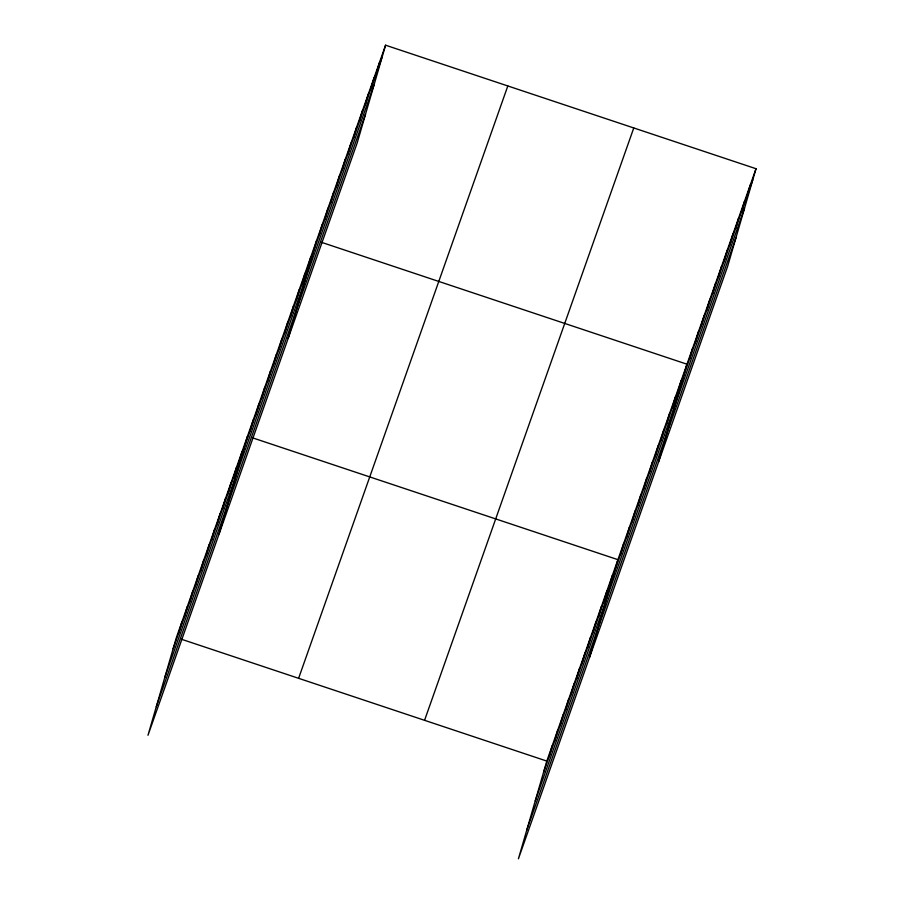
<?xml version="1.0" encoding="UTF-8"?>
<svg xmlns="http://www.w3.org/2000/svg" width="904" height="904" viewBox="0 0 904 904"><rect width="100%" height="100%" fill="white"/><g stroke="black" fill="none" stroke-linecap="round" stroke-linejoin="round"><path stroke-width="1.36" d="M178.608 633.218L181.851 622.065M184.077 617.726L187.32 606.573M189.546 602.234L192.789 591.08M195.027 586.741L198.258 575.588M200.496 571.249L203.739 560.096M205.965 555.757L209.208 544.603M211.434 540.264L214.677 529.111M216.915 524.772L220.147 513.619M222.384 509.28L225.616 498.127M227.853 493.787L231.096 482.634M233.322 478.295L236.565 467.142M238.792 462.803L242.035 451.65M219.118 533.88L247.504 436.157M250.024 431.016L253.256 419.863M255.775 414.733L259.019 403.579M261.527 398.438L264.77 387.285M267.279 382.143L270.522 371.002M273.031 365.86L276.274 354.707M278.782 349.565L282.025 338.412M284.534 333.282L287.777 322.129M290.297 316.988L293.529 305.834M296.049 300.704L299.281 289.551M301.8 284.41L305.043 273.257M307.552 268.115L310.795 256.973M288.15 338.401L316.547 240.679M319.055 235.537L322.299 224.384M324.807 219.254L328.05 208.101M330.559 202.959L333.802 191.806M336.322 186.676L339.554 175.523M342.074 170.381L345.305 159.228M347.825 154.087L351.068 142.934M353.577 137.803L356.82 126.65M359.329 121.509L362.572 110.356M365.08 105.226L368.323 94.072M370.832 88.931L374.075 77.778M376.584 72.636L379.827 61.495M385.579 45.2L357.193 142.922L147.985 735.28L176.382 637.557L385.579 45.2L756.015 168.72L727.618 266.443L518.421 858.8L546.807 761.078L756.015 168.72M549.044 756.738L552.276 745.585M554.514 741.246L557.745 730.093M559.983 725.754L563.226 714.601M565.452 710.261L568.695 699.108M570.921 694.769L574.164 683.616M576.402 679.277L579.634 668.124M581.871 663.785L585.103 652.631M587.34 648.292L590.583 637.139M592.809 632.8L596.052 621.647M598.279 617.308L601.522 606.155M603.759 601.815L606.991 590.662M609.228 586.323L612.471 575.17M589.544 657.4L617.94 559.678L252.498 437.818M620.449 554.547L623.692 543.394M626.201 538.253L629.444 527.1M631.952 521.958L635.196 510.805M637.716 505.675L640.947 494.522M643.467 489.38L646.699 478.227M649.219 473.097L652.451 461.944M654.971 456.802L658.214 445.649M660.722 440.519L663.965 429.366M666.474 424.225L669.717 413.071M672.226 407.93L675.469 396.777M677.977 391.647L681.221 380.494M658.587 461.921L686.972 364.199L321.53 242.34M689.492 359.069L692.724 347.916M695.244 342.774L698.487 331.621M700.995 326.48L704.239 315.338M706.747 310.196L709.99 299.043M712.499 293.902L715.742 282.749M718.251 277.618L721.494 266.465M724.002 261.324L727.245 250.171M729.765 245.04L732.997 233.887M735.517 228.746L738.749 217.593M741.269 212.451L744.512 201.309M747.02 196.168L750.264 185.015M173.139 648.71L382.347 56.353M164.833 677.277L374.041 84.919M156.29 706.713L365.487 114.356M298.614 678.316L507.822 85.959M424.564 720.318L633.772 127.961M543.564 772.231L752.772 179.873M535.27 800.797L744.478 208.44M526.716 830.234L735.924 237.876M181.365 639.218L546.807 761.078"/></g></svg>
